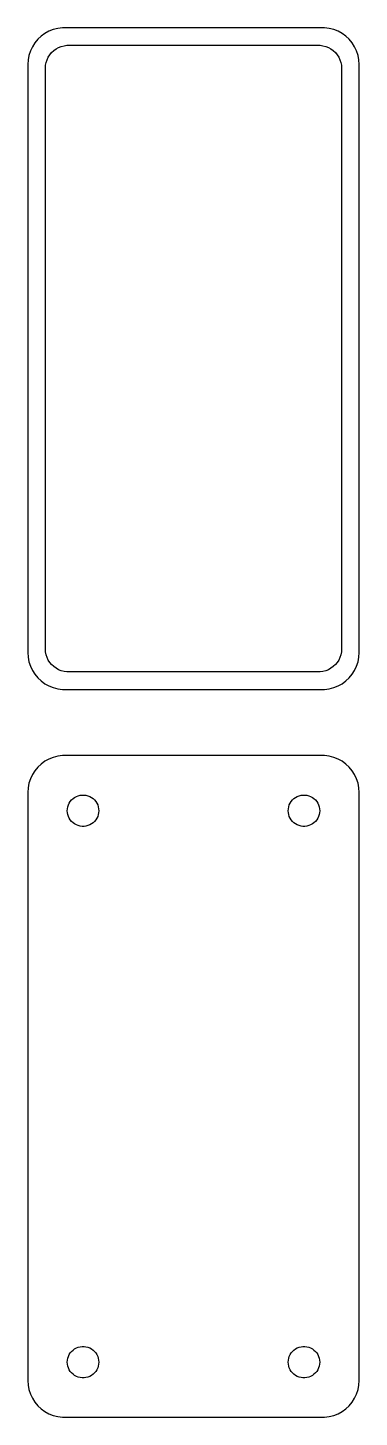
# Model space of a CAD drawing. Header units: metres. Extents: x -22 to 22, y 153 to 342.
import ezdxf

# ---------------------------------------------------------------- set-up
doc = ezdxf.new("R2010")
doc.units = ezdxf.units.M

msp = doc.modelspace()

# ---------------------------------------------------------------- linework, layer by layer
for p, q in [((-21.1448, 340.423), (-21.5451, 339.939)), ((-20.6871, 340.853), (-21.1448, 340.423)), ((-20.1791, 341.222), (-20.6871, 340.853)), ((-19.6289, 341.524), (-20.1791, 341.222)), ((-19.0451, 341.755), (-19.6289, 341.524)), ((-18.4369, 341.911), (-19.0451, 341.755)), ((-17.8139, 341.99), (-18.4369, 341.911)), ((17.8139, 341.99), (-17.8139, 341.99)), ((18.4369, 341.911), (17.8139, 341.99)), ((19.0451, 341.755), (18.4369, 341.911)), ((19.6289, 341.524), (19.0451, 341.755)), ((20.1791, 341.222), (19.6289, 341.524)), ((20.6871, 340.853), (20.1791, 341.222)), ((21.1448, 340.423), (20.6871, 340.853)), ((21.5451, 339.939), (21.1448, 340.423)), ((-22.1489, 338.841), (-22.3429, 338.243)), ((-21.8815, 339.409), (-22.1489, 338.841)), ((-21.5451, 339.939), (-21.8815, 339.409)), ((-19.7279, 338), (-19.5184, 338.33)), ((-19.5184, 338.33), (-19.2692, 338.631)), ((-19.2692, 338.631), (-18.9842, 338.899)), ((-18.9842, 338.899), (-18.668, 339.128)), ((-18.668, 339.128), (-18.3254, 339.317)), ((-18.3254, 339.317), (-17.9619, 339.461)), ((-17.9619, 339.461), (-17.5833, 339.558)), ((-17.5833, 339.558), (-17.1954, 339.607)), ((-17.1954, 339.607), (17.1954, 339.607)), ((17.1954, 339.607), (17.5833, 339.558)), ((17.5833, 339.558), (17.9619, 339.461)), ((17.9619, 339.461), (18.3254, 339.317)), ((18.3254, 339.317), (18.668, 339.128)), ((18.668, 339.128), (18.9842, 338.899)), ((18.9842, 338.899), (19.2692, 338.631)), ((19.2692, 338.631), (19.5184, 338.33)), ((19.5184, 338.33), (19.7279, 338)), ((21.8815, 339.409), (21.5451, 339.939)), ((22.1489, 338.841), (21.8815, 339.409)), ((22.3429, 338.243), (22.1489, 338.841)), ((-22.4606, 337.627), (-22.5, 337)), ((-22.5, 337), (-22.5, 257)), ((-22.3429, 338.243), (-22.4606, 337.627)), ((-20.1129, 336.5), (-20.0884, 336.89)), ((-20.1129, 257.5), (-20.1129, 336.5)), ((-20.0884, 336.89), (-20.0151, 337.274)), ((-20.0151, 337.274), (-19.8943, 337.646)), ((-19.8943, 337.646), (-19.7279, 338)), ((19.7279, 338), (19.8943, 337.646)), ((19.8943, 337.646), (20.0151, 337.274)), ((20.0151, 337.274), (20.0884, 336.89)), ((20.0884, 336.89), (20.1129, 336.5)), ((20.1129, 336.5), (20.1129, 257.5)), ((22.4606, 337.627), (22.3429, 338.243)), ((22.5, 337), (22.4606, 337.627)), ((22.5, 257), (22.5, 337)), ((-20.0884, 257.11), (-20.1129, 257.5)), ((-20.0151, 256.726), (-20.0884, 257.11)), ((20.0884, 257.11), (20.0151, 256.726)), ((20.1129, 257.5), (20.0884, 257.11)), ((-22.5, 257), (-22.4606, 256.373)), ((-22.4606, 256.373), (-22.3429, 255.757)), ((-22.3429, 255.757), (-22.1489, 255.159)), ((-22.1489, 255.159), (-21.8815, 254.591)), ((-19.8943, 256.354), (-20.0151, 256.726)), ((-19.7279, 256), (-19.8943, 256.354)), ((-19.5184, 255.67), (-19.7279, 256)), ((-19.2692, 255.369), (-19.5184, 255.67)), ((-18.9842, 255.101), (-19.2692, 255.369)), ((19.2692, 255.369), (18.9842, 255.101)), ((19.5184, 255.67), (19.2692, 255.369)), ((19.7279, 256), (19.5184, 255.67)), ((19.8943, 256.354), (19.7279, 256)), ((20.0151, 256.726), (19.8943, 256.354)), ((21.8815, 254.591), (22.1489, 255.159)), ((22.1489, 255.159), (22.3429, 255.757)), ((22.3429, 255.757), (22.4606, 256.373)), ((22.4606, 256.373), (22.5, 257)), ((-21.8815, 254.591), (-21.5451, 254.061)), ((-21.5451, 254.061), (-21.1448, 253.577)), ((-21.1448, 253.577), (-20.6871, 253.147)), ((-18.668, 254.872), (-18.9842, 255.101)), ((-18.3254, 254.683), (-18.668, 254.872)), ((-17.9619, 254.539), (-18.3254, 254.683)), ((-17.5833, 254.442), (-17.9619, 254.539)), ((-17.1954, 254.393), (-17.5833, 254.442)), ((17.1954, 254.393), (-17.1954, 254.393)), ((17.5833, 254.442), (17.1954, 254.393)), ((17.9619, 254.539), (17.5833, 254.442)), ((18.3254, 254.683), (17.9619, 254.539)), ((18.668, 254.872), (18.3254, 254.683)), ((18.9842, 255.101), (18.668, 254.872)), ((20.6871, 253.147), (21.1448, 253.577)), ((21.1448, 253.577), (21.5451, 254.061)), ((21.5451, 254.061), (21.8815, 254.591)), ((-20.6871, 253.147), (-20.1791, 252.778)), ((-20.1791, 252.778), (-19.6289, 252.476)), ((-19.6289, 252.476), (-19.0451, 252.245)), ((-19.0451, 252.245), (-18.4369, 252.089)), ((-18.4369, 252.089), (-17.8139, 252.01)), ((-17.8139, 252.01), (17.8139, 252.01)), ((17.8139, 252.01), (18.4369, 252.089)), ((18.4369, 252.089), (19.0451, 252.245)), ((19.0451, 252.245), (19.6289, 252.476)), ((19.6289, 252.476), (20.1791, 252.778)), ((20.1791, 252.778), (20.6871, 253.147)), ((-20.1791, 242.222), (-20.6871, 241.853)), ((-19.6289, 242.524), (-20.1791, 242.222)), ((-19.0451, 242.755), (-19.6289, 242.524)), ((-18.4369, 242.911), (-19.0451, 242.755)), ((-17.8139, 242.99), (-18.4369, 242.911)), ((17.8139, 242.99), (-17.8139, 242.99)), ((18.4369, 242.911), (17.8139, 242.99)), ((19.0451, 242.755), (18.4369, 242.911)), ((19.6289, 242.524), (19.0451, 242.755)), ((20.1791, 242.222), (19.6289, 242.524)), ((20.6871, 241.853), (20.1791, 242.222)), ((-21.8815, 240.409), (-22.1489, 239.841)), ((-21.5451, 240.939), (-21.8815, 240.409)), ((-21.1448, 241.423), (-21.5451, 240.939)), ((-20.6871, 241.853), (-21.1448, 241.423)), ((21.1448, 241.423), (20.6871, 241.853)), ((21.5451, 240.939), (21.1448, 241.423)), ((21.8815, 240.409), (21.5451, 240.939)), ((22.1489, 239.841), (21.8815, 240.409)), ((-22.4606, 238.627), (-22.5, 238)), ((-22.3429, 239.243), (-22.4606, 238.627)), ((-22.1489, 239.841), (-22.3429, 239.243)), ((22.3429, 239.243), (22.1489, 239.841)), ((22.4606, 238.627), (22.3429, 239.243)), ((22.5, 238), (22.4606, 238.627)), ((-22.5, 238), (-22.5, 158)), ((-17.0682, 236.031), (-16.9853, 236.286)), ((-16.9853, 236.286), (-16.8712, 236.529)), ((-16.8712, 236.529), (-16.7275, 236.755)), ((-16.7275, 236.755), (-16.5565, 236.962)), ((-16.5565, 236.962), (-16.3611, 237.145)), ((-16.3611, 237.145), (-16.1441, 237.303)), ((-16.1441, 237.303), (-15.9091, 237.432)), ((-15.9091, 237.432), (-15.6598, 237.531)), ((-15.6598, 237.531), (-15.4001, 237.597)), ((-15.4001, 237.597), (-15.1341, 237.631)), ((-15.1341, 237.631), (-14.8659, 237.631)), ((-14.8659, 237.631), (-14.5999, 237.597)), ((-14.5999, 237.597), (-14.3401, 237.531)), ((-14.3401, 237.531), (-14.0908, 237.432)), ((-14.0908, 237.432), (-13.8559, 237.303)), ((-13.8559, 237.303), (-13.6389, 237.145)), ((-13.6389, 237.145), (-13.4434, 236.962)), ((-13.4434, 236.962), (-13.2725, 236.755)), ((-13.2725, 236.755), (-13.1288, 236.529)), ((-13.1288, 236.529), (-13.0146, 236.286)), ((-13.0146, 236.286), (-12.9318, 236.031)), ((12.9318, 236.031), (13.0146, 236.286)), ((13.0146, 236.286), (13.1288, 236.529)), ((13.1288, 236.529), (13.2725, 236.755)), ((13.2725, 236.755), (13.4434, 236.962)), ((13.4434, 236.962), (13.6389, 237.145)), ((13.6389, 237.145), (13.8559, 237.303)), ((13.8559, 237.303), (14.0908, 237.432)), ((14.0908, 237.432), (14.3401, 237.531)), ((14.3401, 237.531), (14.5999, 237.597)), ((14.5999, 237.597), (14.8659, 237.631)), ((14.8659, 237.631), (15.1341, 237.631)), ((15.1341, 237.631), (15.4001, 237.597)), ((15.4001, 237.597), (15.6598, 237.531)), ((15.6598, 237.531), (15.9091, 237.432)), ((15.9091, 237.432), (16.1441, 237.303)), ((16.1441, 237.303), (16.3611, 237.145)), ((16.3611, 237.145), (16.5565, 236.962)), ((16.5565, 236.962), (16.7275, 236.755)), ((16.7275, 236.755), (16.8712, 236.529)), ((16.8712, 236.529), (16.9853, 236.286)), ((16.9853, 236.286), (17.0682, 236.031)), ((22.5, 158), (22.5, 238)), ((-17.1353, 235.5), (-17.1185, 235.768)), ((-17.1185, 235.232), (-17.1353, 235.5)), ((-17.1185, 235.768), (-17.0682, 236.031)), ((-17.0682, 234.969), (-17.1185, 235.232)), ((-16.9853, 234.714), (-17.0682, 234.969)), ((-16.8712, 234.471), (-16.9853, 234.714)), ((-16.7275, 234.245), (-16.8712, 234.471)), ((-13.1288, 234.471), (-13.2725, 234.245)), ((-13.0146, 234.714), (-13.1288, 234.471)), ((-12.9318, 234.969), (-13.0146, 234.714)), ((-12.9318, 236.031), (-12.8815, 235.768)), ((-12.8815, 235.232), (-12.9318, 234.969)), ((-12.8815, 235.768), (-12.8647, 235.5)), ((-12.8647, 235.5), (-12.8815, 235.232)), ((12.8647, 235.5), (12.8815, 235.768)), ((12.8815, 235.232), (12.8647, 235.5)), ((12.8815, 235.768), (12.9318, 236.031)), ((12.9318, 234.969), (12.8815, 235.232)), ((13.0146, 234.714), (12.9318, 234.969)), ((13.1288, 234.471), (13.0146, 234.714)), ((13.2725, 234.245), (13.1288, 234.471)), ((16.8712, 234.471), (16.7275, 234.245)), ((16.9853, 234.714), (16.8712, 234.471)), ((17.0682, 234.969), (16.9853, 234.714)), ((17.0682, 236.031), (17.1185, 235.768)), ((17.1185, 235.232), (17.0682, 234.969)), ((17.1185, 235.768), (17.1353, 235.5)), ((17.1353, 235.5), (17.1185, 235.232)), ((-16.5565, 234.038), (-16.7275, 234.245)), ((-16.3611, 233.855), (-16.5565, 234.038)), ((-16.1441, 233.697), (-16.3611, 233.855)), ((-15.9091, 233.568), (-16.1441, 233.697)), ((-15.6598, 233.469), (-15.9091, 233.568)), ((-15.4001, 233.403), (-15.6598, 233.469)), ((-15.1341, 233.369), (-15.4001, 233.403)), ((-14.8659, 233.369), (-15.1341, 233.369)), ((-14.5999, 233.403), (-14.8659, 233.369)), ((-14.3401, 233.469), (-14.5999, 233.403)), ((-14.0908, 233.568), (-14.3401, 233.469)), ((-13.8559, 233.697), (-14.0908, 233.568)), ((-13.6389, 233.855), (-13.8559, 233.697)), ((-13.4434, 234.038), (-13.6389, 233.855)), ((-13.2725, 234.245), (-13.4434, 234.038)), ((13.4434, 234.038), (13.2725, 234.245)), ((13.6389, 233.855), (13.4434, 234.038)), ((13.8559, 233.697), (13.6389, 233.855)), ((14.0908, 233.568), (13.8559, 233.697)), ((14.3401, 233.469), (14.0908, 233.568)), ((14.5999, 233.403), (14.3401, 233.469)), ((14.8659, 233.369), (14.5999, 233.403)), ((15.1341, 233.369), (14.8659, 233.369)), ((15.4001, 233.403), (15.1341, 233.369)), ((15.6598, 233.469), (15.4001, 233.403)), ((15.9091, 233.568), (15.6598, 233.469)), ((16.1441, 233.697), (15.9091, 233.568)), ((16.3611, 233.855), (16.1441, 233.697)), ((16.5565, 234.038), (16.3611, 233.855)), ((16.7275, 234.245), (16.5565, 234.038)), ((-15.9091, 162.432), (-15.6598, 162.531)), ((-15.6598, 162.531), (-15.4001, 162.597)), ((-15.4001, 162.597), (-15.1341, 162.631)), ((-15.1341, 162.631), (-14.8659, 162.631)), ((-14.8659, 162.631), (-14.5999, 162.597)), ((-14.5999, 162.597), (-14.3401, 162.531)), ((-14.3401, 162.531), (-14.0908, 162.432)), ((14.0908, 162.432), (14.3401, 162.531)), ((14.3401, 162.531), (14.5999, 162.597)), ((14.5999, 162.597), (14.8659, 162.631)), ((14.8659, 162.631), (15.1341, 162.631)), ((15.1341, 162.631), (15.4001, 162.597)), ((15.4001, 162.597), (15.6598, 162.531)), ((15.6598, 162.531), (15.9091, 162.432)), ((-17.1353, 160.5), (-17.1185, 160.768)), ((-17.1185, 160.768), (-17.0682, 161.031)), ((-17.0682, 161.031), (-16.9853, 161.286)), ((-16.9853, 161.286), (-16.8712, 161.529)), ((-16.8712, 161.529), (-16.7275, 161.755)), ((-16.7275, 161.755), (-16.5565, 161.962)), ((-16.5565, 161.962), (-16.3611, 162.145)), ((-16.3611, 162.145), (-16.1441, 162.303)), ((-16.1441, 162.303), (-15.9091, 162.432)), ((-14.0908, 162.432), (-13.8559, 162.303)), ((-13.8559, 162.303), (-13.6389, 162.145)), ((-13.6389, 162.145), (-13.4434, 161.962)), ((-13.4434, 161.962), (-13.2725, 161.755)), ((-13.2725, 161.755), (-13.1288, 161.529)), ((-13.1288, 161.529), (-13.0146, 161.286)), ((-13.0146, 161.286), (-12.9318, 161.031)), ((-12.9318, 161.031), (-12.8815, 160.768)), ((-12.8815, 160.768), (-12.8647, 160.5)), ((12.8647, 160.5), (12.8815, 160.768)), ((12.8815, 160.768), (12.9318, 161.031)), ((12.9318, 161.031), (13.0146, 161.286)), ((13.0146, 161.286), (13.1288, 161.529)), ((13.1288, 161.529), (13.2725, 161.755)), ((13.2725, 161.755), (13.4434, 161.962)), ((13.4434, 161.962), (13.6389, 162.145)), ((13.6389, 162.145), (13.8559, 162.303)), ((13.8559, 162.303), (14.0908, 162.432)), ((15.9091, 162.432), (16.1441, 162.303)), ((16.1441, 162.303), (16.3611, 162.145)), ((16.3611, 162.145), (16.5565, 161.962)), ((16.5565, 161.962), (16.7275, 161.755)), ((16.7275, 161.755), (16.8712, 161.529)), ((16.8712, 161.529), (16.9853, 161.286)), ((16.9853, 161.286), (17.0682, 161.031)), ((17.0682, 161.031), (17.1185, 160.768)), ((17.1185, 160.768), (17.1353, 160.5)), ((-17.1185, 160.232), (-17.1353, 160.5)), ((-17.0682, 159.969), (-17.1185, 160.232)), ((-16.9853, 159.714), (-17.0682, 159.969)), ((-16.8712, 159.471), (-16.9853, 159.714)), ((-16.7275, 159.245), (-16.8712, 159.471)), ((-16.5565, 159.038), (-16.7275, 159.245)), ((-16.3611, 158.855), (-16.5565, 159.038)), ((-16.1441, 158.697), (-16.3611, 158.855)), ((-13.6389, 158.855), (-13.8559, 158.697)), ((-13.4434, 159.038), (-13.6389, 158.855)), ((-13.2725, 159.245), (-13.4434, 159.038)), ((-13.1288, 159.471), (-13.2725, 159.245)), ((-13.0146, 159.714), (-13.1288, 159.471)), ((-12.9318, 159.969), (-13.0146, 159.714)), ((-12.8815, 160.232), (-12.9318, 159.969)), ((-12.8647, 160.5), (-12.8815, 160.232)), ((12.8815, 160.232), (12.8647, 160.5)), ((12.9318, 159.969), (12.8815, 160.232)), ((13.0146, 159.714), (12.9318, 159.969)), ((13.1288, 159.471), (13.0146, 159.714)), ((13.2725, 159.245), (13.1288, 159.471)), ((13.4434, 159.038), (13.2725, 159.245)), ((13.6389, 158.855), (13.4434, 159.038)), ((13.8559, 158.697), (13.6389, 158.855)), ((16.3611, 158.855), (16.1441, 158.697)), ((16.5565, 159.038), (16.3611, 158.855)), ((16.7275, 159.245), (16.5565, 159.038)), ((16.8712, 159.471), (16.7275, 159.245)), ((16.9853, 159.714), (16.8712, 159.471)), ((17.0682, 159.969), (16.9853, 159.714)), ((17.1185, 160.232), (17.0682, 159.969)), ((17.1353, 160.5), (17.1185, 160.232)), ((-22.5, 158), (-22.4606, 157.373)), ((-22.4606, 157.373), (-22.3429, 156.757)), ((-15.9091, 158.568), (-16.1441, 158.697)), ((-15.6598, 158.469), (-15.9091, 158.568)), ((-15.4001, 158.403), (-15.6598, 158.469)), ((-15.1341, 158.369), (-15.4001, 158.403)), ((-14.8659, 158.369), (-15.1341, 158.369)), ((-14.5999, 158.403), (-14.8659, 158.369)), ((-14.3401, 158.469), (-14.5999, 158.403)), ((-14.0908, 158.568), (-14.3401, 158.469)), ((-13.8559, 158.697), (-14.0908, 158.568)), ((14.0908, 158.568), (13.8559, 158.697)), ((14.3401, 158.469), (14.0908, 158.568)), ((14.5999, 158.403), (14.3401, 158.469)), ((14.8659, 158.369), (14.5999, 158.403)), ((15.1341, 158.369), (14.8659, 158.369)), ((15.4001, 158.403), (15.1341, 158.369)), ((15.6598, 158.469), (15.4001, 158.403)), ((15.9091, 158.568), (15.6598, 158.469)), ((16.1441, 158.697), (15.9091, 158.568)), ((22.3429, 156.757), (22.4606, 157.373)), ((22.4606, 157.373), (22.5, 158)), ((-22.3429, 156.757), (-22.1489, 156.159)), ((-22.1489, 156.159), (-21.8815, 155.591)), ((-21.8815, 155.591), (-21.5451, 155.061)), ((-21.5451, 155.061), (-21.1448, 154.577)), ((21.1448, 154.577), (21.5451, 155.061)), ((21.5451, 155.061), (21.8815, 155.591)), ((21.8815, 155.591), (22.1489, 156.159)), ((22.1489, 156.159), (22.3429, 156.757)), ((-21.1448, 154.577), (-20.6871, 154.147)), ((-20.6871, 154.147), (-20.1791, 153.778)), ((-20.1791, 153.778), (-19.6289, 153.476)), ((-19.6289, 153.476), (-19.0451, 153.245)), ((-19.0451, 153.245), (-18.4369, 153.089)), ((-18.4369, 153.089), (-17.8139, 153.01)), ((17.8139, 153.01), (18.4369, 153.089)), ((18.4369, 153.089), (19.0451, 153.245)), ((19.0451, 153.245), (19.6289, 153.476)), ((19.6289, 153.476), (20.1791, 153.778)), ((20.1791, 153.778), (20.6871, 154.147)), ((20.6871, 154.147), (21.1448, 154.577)), ((-17.8139, 153.01), (17.8139, 153.01))]:
    msp.add_line(p, q)

doc.saveas('drawing.dxf')
